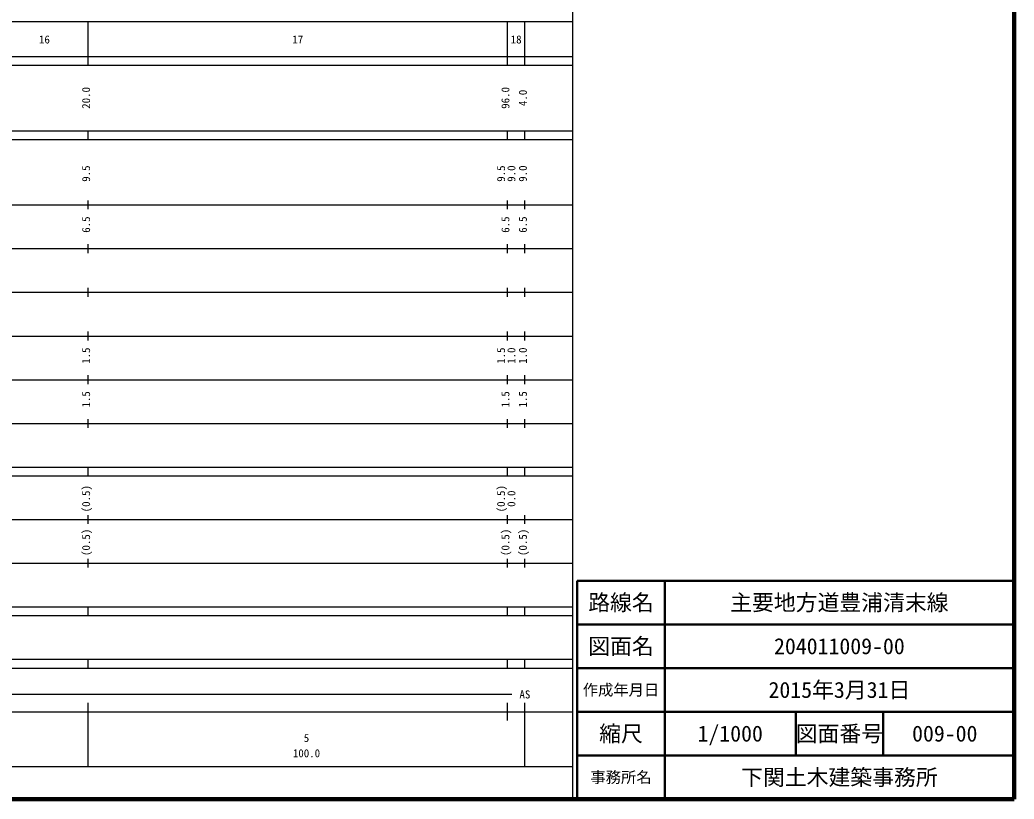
# Model space of a CAD drawing. Units: millimetres on the paper, enlarged 1000 times. Extents: x 40000 to 680000, y 20000 to 380000.
# Drawn here: x 452384 to 680000, y 20000 to 198357 of the extents above; entities that cross this region are included whole.
import ezdxf
from ezdxf.enums import TextEntityAlignment as Align

# ---------------------------------------------------------------- set-up
doc = ezdxf.new("R2010")
doc.units = ezdxf.units.MM
doc.header["$LTSCALE"] = 1000
for name, color, linetype, lineweight in [('M-TTL', 2, 'Continuous', 140), ('M-TTL-BAND', 7, 'Continuous', 25), ('M-TTL-FRAM', 2, 'Continuous', 50), ('M-TTL-LINE', 7, 'Continuous', 50)]:
    doc.layers.add(name, color=color, linetype=linetype, lineweight=lineweight)
doc.layers.add('M-TTL-TXT', color=7, linetype='Continuous')
doc.styles.add('ＭＳ ゴシック', font='')
doc.styles.get('ＭＳ ゴシック').set_extended_font_data('MS Gothic')

msp = doc.modelspace()

# ---------------------------------------------------------------- linework, layer by layer
at = {"layer": 'M-TTL'}
for p, q in [((680000, 20000), (680000, 380000)), ((40000, 20000), (680000, 20000))]:
    msp.add_line(p, q, dxfattribs=at)
at = {"layer": 'M-TTL-BAND'}
for p, q in [((579000, 20000), (579000, 370000)), ((68000, 198000), (579000, 198000)), ((468000, 188000), (468000, 198000)), ((564000, 188000), (564000, 198000)), ((568000, 188000), (568000, 198000)), ((40000, 190000), (579000, 190000)), ((40000, 188000), (579000, 188000)), ((40000, 173000), (579000, 173000)), ((468000, 171000), (468000, 173000)), ((564000, 171000), (564000, 173000)), ((568000, 171000), (568000, 173000)), ((40000, 171000), (579000, 171000)), ((40000, 156000), (579000, 156000)), ((468000, 155000), (468000, 157000)), ((564000, 155000), (564000, 157000)), ((568000, 155000), (568000, 157000)), ((46000, 146000), (579000, 146000)), ((468000, 145000), (468000, 147000)), ((564000, 145000), (564000, 147000)), ((568000, 145000), (568000, 147000)), ((468000, 135000), (468000, 137000)), ((564000, 135000), (564000, 137000)), ((568000, 135000), (568000, 137000)), ((52000, 136000), (579000, 136000)), ((46000, 126000), (579000, 126000)), ((468000, 125000), (468000, 127000)), ((564000, 125000), (564000, 127000)), ((568000, 125000), (568000, 127000)), ((468000, 115000), (468000, 117000)), ((564000, 115000), (564000, 117000)), ((568000, 115000), (568000, 117000)), ((52000, 116000), (579000, 116000)), ((468000, 105000), (468000, 107000)), ((564000, 105000), (564000, 107000)), ((568000, 105000), (568000, 107000)), ((46000, 106000), (579000, 106000)), ((40000, 96000), (579000, 96000)), ((468000, 94000), (468000, 96000)), ((564000, 94000), (564000, 96000)), ((568000, 94000), (568000, 96000)), ((40000, 94000), (579000, 94000)), ((468000, 83000), (468000, 85000)), ((564000, 83000), (564000, 85000)), ((568000, 83000), (568000, 85000)), ((49000, 84000), (579000, 84000)), ((40000, 74000), (579000, 74000)), ((468000, 73000), (468000, 75000)), ((564000, 73000), (564000, 75000)), ((568000, 73000), (568000, 75000)), ((40000, 64000), (579000, 64000)), ((468000, 62000), (468000, 64000)), ((564000, 62000), (564000, 64000)), ((568000, 62000), (568000, 64000)), ((40000, 62000), (579000, 62000)), ((40000, 52000), (579000, 52000)), ((468000, 50000), (468000, 52000)), ((564000, 50000), (564000, 52000)), ((568000, 50000), (568000, 52000)), ((40000, 50000), (579000, 50000)), ((71000, 44000), (565000, 44000)), ((468000, 27500), (468000, 42000)), ((564000, 38000), (564000, 42000)), ((568000, 27500), (568000, 42000)), ((40000, 40000), (579000, 40000)), ((68000, 27500), (579000, 27500))]:
    msp.add_line(p, q, dxfattribs=at)
at = {"layer": 'M-TTL-FRAM'}
for p, q in [((680000, 70000), (580000, 70000)), ((580000, 70000), (580000, 20000))]:
    msp.add_line(p, q, dxfattribs=at)
at = {"layer": 'M-TTL-LINE'}
for p, q in [((600000, 70000), (600000, 20000)), ((680000, 60000), (580000, 60000)), ((680000, 50000), (580000, 50000)), ((680000, 40000), (580000, 40000)), ((630000, 40000), (630000, 30000)), ((650000, 40000), (650000, 30000)), ((680000, 30000), (580000, 30000))]:
    msp.add_line(p, q, dxfattribs=at)

# ---------------------------------------------------------------- texts
at = {"layer": 'M-TTL-BAND', "style": 'ＭＳ ゴシック'}
for s, p in [('16', (458000, 192405)), ('17', (516000, 192405)), ('18', (566000, 192405)), ('AS', (568000, 42500)), ('5', (518000, 32523)), ('100.0', (518000, 29033))]:
    msp.add_text(s, height=1833, dxfattribs=at).set_placement(p, align=Align.BOTTOM_CENTER)
for s, p in [('20.0', (469000, 180500)), ('96.0', (565000, 180500)), ('4.0', (569000, 180500)), ('9.5', (469000, 163174)), ('9.5', (564000, 163174)), ('9.0', (566370, 163174)), ('9.0', (569000, 163174)), ('6.5', (469000, 151500)), ('6.5', (565000, 151500)), ('6.5', (569000, 151500)), ('1.5', (469000, 121500)), ('1.5', (564000, 121500)), ('1.0', (566370, 121500)), ('1.0', (569000, 121500)), ('1.5', (469000, 111500)), ('1.5', (565000, 111500)), ('1.5', (569000, 111500)), ('(0.5)', (469000, 88764)), ('(0.5)', (564000, 88764)), ('0.0', (566370, 88764)), ('(0.5)', (469000, 78764)), ('(0.5)', (565000, 78764)), ('(0.5)', (569000, 78764))]:
    msp.add_text(s, height=1833, rotation=90, dxfattribs=at).set_placement(p, align=Align.BOTTOM_CENTER)
at = {"layer": 'M-TTL-TXT', "style": 'ＭＳ ゴシック'}
for s, height, p in [('路線名', 3666, (590000, 65000)), ('路線名', 3666, (590000, 65000)), ('主要地方道豊浦清末線', 3666, (640000, 65000)), ('図面名', 3666, (590000, 55000)), ('図面名', 3666, (590000, 55000)), ('204011009-00', 3666, (640000, 55000)), ('作成年月日', 2566, (590000, 45000)), ('作成年月日', 2566, (590000, 45000)), ('2015年3月31日', 3666, (640000, 45000)), ('縮尺', 3666, (590000, 35000)), ('縮尺', 3666, (590000, 35000)), ('1/1000', 3666, (615000, 35000)), ('図面番号', 3666, (640000, 35000)), ('図面番号', 3666, (640000, 35000)), ('009-00', 3666, (664125, 35000)), ('下関土木建築事務所', 3666, (640000, 25000)), ('事務所名', 2566, (590000, 25000)), ('事務所名', 2566, (590000, 25000))]:
    msp.add_text(s, height=height, dxfattribs=at).set_placement(p, align=Align.MIDDLE_CENTER)

doc.saveas('drawing.dxf')
